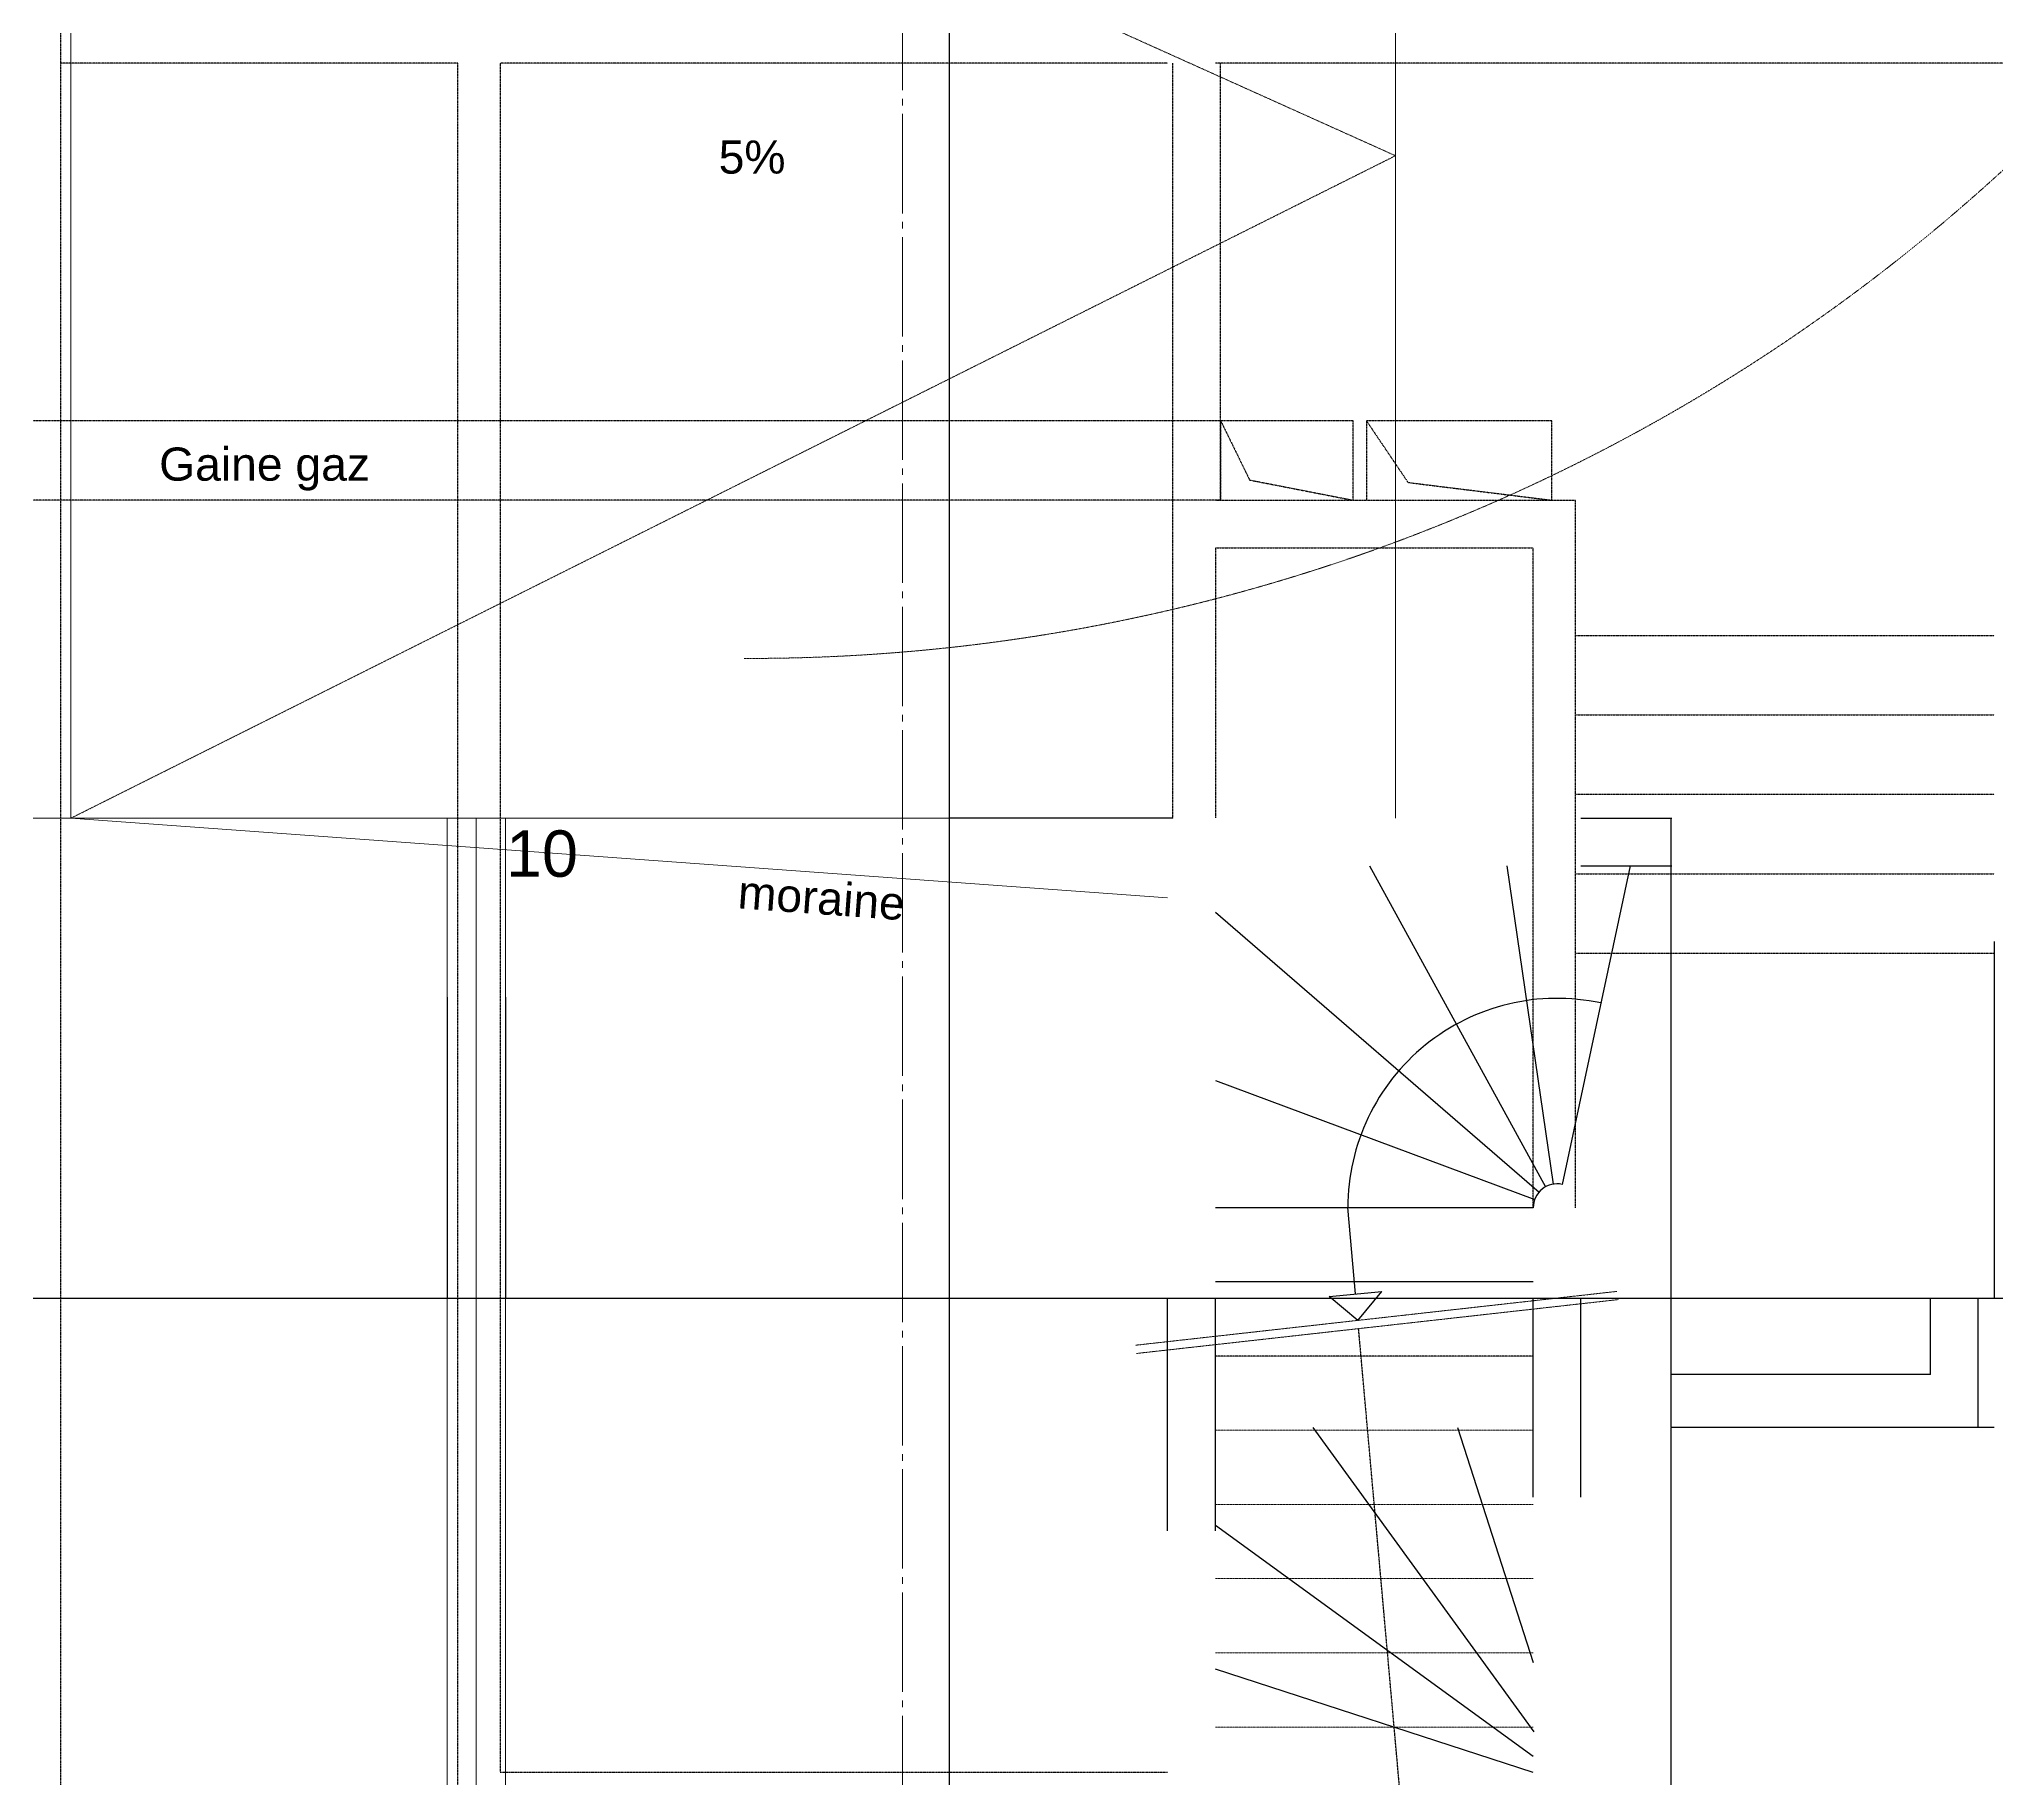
# Model space of a CAD drawing. Header units: centimetres. Extents: x 28113 to 82487, y -42944 to -12804.
# Drawn here: x 56754 to 57493, y -15767 to -15110 of the extents above; entities that cross this region are included whole.
import ezdxf

# ---------------------------------------------------------------- set-up
doc = ezdxf.new("R2010")
doc.units = ezdxf.units.CM
doc.header["$LTSCALE"] = 0.5
for name, pattern in [('Mixte 15', [0.93, 0.75, -0.065, 0.05, -0.065]), ('Pointillé 1', [0.09, 0.05, -0.04]), ('Pointillé 1_5', [0.125, 0.075, -0.05]), ('Pointillé 2', [0.165, 0.1, -0.065]), ('Pointillé 3', [0.25, 0.15, -0.1])]:
    doc.linetypes.add(name, pattern=pattern)
doc.layers.get('0').update_dxf_attribs({"linetype": 'CONTINUOUS'})
doc.layers.get('DEFPOINTS').update_dxf_attribs({"linetype": 'CONTINUOUS'})
for name, color, linetype in [('6 COMPL 2D', 7, 'CONTINUOUS'), ('6 Compl 2D 2 Détails', 7, 'CONTINUOUS'), ('6 Traits de Coupes', 7, 'CONTINUOUS'), ('8  TEXTES', 7, 'CONTINUOUS'), ('9  COTATIONS', 7, 'CONTINUOUS')]:
    doc.layers.add(name, color=color, linetype=linetype)
doc.styles.get("Standard").update_dxf_attribs({"font": 'arial.ttf'})
doc.styles.add('STYLE_GENERE_3', font='')
doc.styles.get('STYLE_GENERE_3').set_extended_font_data('Arial Occidental')
doc.dimstyles.new('STYLE_GENERE__2', dxfattribs={"dimtxt": 0.1, "dimasz": 0.095, "dimexe": 0.18, "dimexo": 0, "dimgap": 0.09, "dimtad": 1, "dimtih": 1, "dimtoh": 1, "dimdec": 0, "dimlfac": 100, "dimzin": 0, "dimdsep": 46, "dimtxsty": 'STYLE_GENERE_3', "dimblk": 'ARROWHEAD_7', "dimblk1": 'ARROWHEAD_7', "dimblk2": 'ARROWHEAD_7', "dimcen": 0.09, "dimclrd": 7, "dimclre": 7, "dimclrt": 256, "dimadec": 1, "dimazin": 0, "dimtfac": 1, "dimtdec": 4, "dimtmove": 0, "dimatfit": 3, "dimfxl": 1, "dimtolj": 1, "dimtzin": 0, "dimarcsym": 0})
doc.dimstyles.new('STYLE_GENERE__3', dxfattribs={"dimtxt": 0.1, "dimasz": 0.095, "dimexe": 0.18, "dimexo": 0, "dimgap": 0.09, "dimtad": 1, "dimtih": 1, "dimtoh": 1, "dimdec": 0, "dimlfac": 100, "dimzin": 0, "dimdsep": 46, "dimtxsty": 'STYLE_GENERE_3', "dimblk": 'ARROWHEAD_7', "dimblk1": 'ARROWHEAD_7', "dimblk2": 'ARROWHEAD_7', "dimcen": 0.09, "dimclrd": 7, "dimclre": 7, "dimclrt": 256, "dimadec": 1, "dimazin": 0, "dimtfac": 1, "dimtdec": 4, "dimtmove": 2, "dimatfit": 3, "dimfxl": 1, "dimtolj": 1, "dimtzin": 0, "dimarcsym": 0})
doc.dimstyles.new('STYLE_GENERE__4', dxfattribs={"dimtxt": 0.1, "dimasz": 0.095, "dimexe": 0.18, "dimexo": 0, "dimgap": 0.09, "dimtad": 1, "dimdec": 0, "dimlfac": 100, "dimzin": 0, "dimdsep": 46, "dimtxsty": 'STYLE_GENERE_3', "dimblk": 'ARROWHEAD_7', "dimblk1": 'ARROWHEAD_7', "dimblk2": 'ARROWHEAD_7', "dimcen": 0.09, "dimclrd": 7, "dimclre": 7, "dimclrt": 256, "dimadec": 1, "dimazin": 0, "dimtfac": 1, "dimtdec": 4, "dimtmove": 0, "dimatfit": 3, "dimfxl": 1, "dimtolj": 1, "dimtzin": 0, "dimarcsym": 0})

# ---------------------------------------------------------------- blocks, each defined once
blk = doc.blocks.new('Ligne_1074_2', base_point=(9.998, 5.1098))
at = {"layer": '6 Compl 2D 2 Détails', "linetype": 'Continuous'}
for p, q in [((9.9891, 5.2094), (9.96, 5.5353)), ((9.8895, 5.2005), (10.0887, 5.2183)), ((9.998, 5.1098), (9.8895, 5.2005)), ((9.998, 5.1098), (10.0887, 5.2183))]:
    blk.add_line(p, q, dxfattribs=at)
blk = doc.blocks.new('ARROWHEAD_7')
at = {"color": 0, "linetype": 'Continuous', "lineweight": 0}
for p, q in [((0, 0), (-1, 0)), ((-0.25, 0), (0.25, 0)), ((0, -0.25), (0, 0.25))]:
    blk.add_line(p, q, dxfattribs=at)
blk.add_circle((0, 0), 0.25, dxfattribs=at)
blk = doc.blocks.new('*D716')
at = {"layer": '9  COTATIONS', "color": 7, "linetype": 'Continuous', "lineweight": -2, "transparency": 16777216}
for p, q in [((57181.75, -15404.3), (57097.19, -15404.3)), ((57097.37, -15904.21), (57097.37, -15404.39)), ((57588.59, -15904.31), (57097.19, -15904.31))]:
    blk.add_line(p, q, dxfattribs=at)
at = {"layer": 'DEFPOINTS', "color": 0, "linetype": 'Continuous', "transparency": 16777216}
for p in [(57097.37, -15404.3), (57181.75, -15404.3), (57588.59, -15904.31)]:
    blk.add_point(p, dxfattribs=at)
at = {"layer": '9  COTATIONS', "color": 7, "linetype": 'Continuous', "lineweight": -2, "transparency": 16777216, "xscale": 0.095, "yscale": 0.095, "zscale": 0.095}
for p, rotation in [((57097.37, -15404.3), 90), ((57097.37, -15904.31), 270)]:
    blk.add_blockref('ARROWHEAD_7', p, dxfattribs=dict(at, rotation=rotation))
at = {"layer": '9  COTATIONS', "color": 194, "linetype": 'Continuous', "true_color": 0x50009f, "transparency": 16777216, "insert": (57097.23, -15654.3), "char_height": 0.1, "attachment_point": 5, "rotation": 90, "style": 'STYLE_GENERE_3'}
blk.add_mtext('\\A1;50001', dxfattribs=at)
blk = doc.blocks.new('*D717')
at = {"layer": '9  COTATIONS', "color": 7, "linetype": 'Continuous', "lineweight": -2, "transparency": 16777216}
for p, q in [((57265.75, -14904.31), (57097.19, -14904.31)), ((57097.37, -15404.2), (57097.37, -14904.4)), ((57181.75, -15404.3), (57097.19, -15404.3))]:
    blk.add_line(p, q, dxfattribs=at)
at = {"layer": 'DEFPOINTS', "color": 0, "linetype": 'Continuous', "transparency": 16777216}
for p in [(57097.37, -14904.31), (57265.75, -14904.31), (57181.75, -15404.3)]:
    blk.add_point(p, dxfattribs=at)
at = {"layer": '9  COTATIONS', "color": 7, "linetype": 'Continuous', "lineweight": -2, "transparency": 16777216, "xscale": 0.095, "yscale": 0.095, "zscale": 0.095}
for p, rotation in [((57097.37, -14904.31), 90), ((57097.37, -15404.3), 270)]:
    blk.add_blockref('ARROWHEAD_7', p, dxfattribs=dict(at, rotation=rotation))
at = {"layer": '9  COTATIONS', "color": 194, "linetype": 'Continuous', "true_color": 0x50009f, "transparency": 16777216, "insert": (57097.23, -15154.3), "char_height": 0.1, "attachment_point": 5, "rotation": 90, "style": 'STYLE_GENERE_3'}
blk.add_mtext('\\A1;49999', dxfattribs=at)
blk = doc.blocks.new('Plan de coupe_3_2', base_point=(8.1471, 25.664))
at = {"layer": '6 Traits de Coupes', "color": 142, "linetype": 'Mixte 15', "lineweight": 0, "true_color": 0x009de0}
blk.add_line((8.2792, 11.9878), (8.2792, 0.0532), dxfattribs=at)
blk = doc.blocks.new('*D650')
at = {"layer": '9  COTATIONS', "color": 7, "linetype": 'Continuous', "lineweight": -2, "transparency": 16777216}
for p, q in [((56662.75, -15471.81), (56662.75, -15585.67)), ((56907.75, -15471.81), (56907.75, -15585.67)), ((56662.85, -15585.49), (56907.66, -15585.49))]:
    blk.add_line(p, q, dxfattribs=at)
at = {"layer": 'DEFPOINTS', "color": 0, "linetype": 'Continuous', "transparency": 16777216}
for p in [(56662.75, -15471.81), (56907.75, -15471.81), (56907.75, -15585.49)]:
    blk.add_point(p, dxfattribs=at)
at = {"layer": '9  COTATIONS', "color": 7, "linetype": 'Continuous', "lineweight": -2, "transparency": 16777216, "xscale": 0.095, "yscale": 0.095, "zscale": 0.095, "rotation": 180}
blk.add_blockref('ARROWHEAD_7', (56662.75, -15585.49), dxfattribs=at)
at = {"layer": '9  COTATIONS', "color": 7, "linetype": 'Continuous', "lineweight": -2, "transparency": 16777216, "xscale": 0.095, "yscale": 0.095, "zscale": 0.095}
blk.add_blockref('ARROWHEAD_7', (56907.75, -15585.49), dxfattribs=at)
at = {"layer": '9  COTATIONS', "color": 194, "linetype": 'Continuous', "true_color": 0x50009f, "transparency": 16777216, "insert": (56785.25, -15585.35), "char_height": 0.1, "attachment_point": 5, "style": 'STYLE_GENERE_3'}
blk.add_mtext('\\A1;24500', dxfattribs=at)
blk = doc.blocks.new('*D651')
at = {"layer": '9  COTATIONS', "color": 7, "linetype": 'Continuous', "lineweight": -2, "transparency": 16777216}
for p, q in [((56907.75, -15471.81), (56907.75, -15585.67)), ((56929.75, -15471.81), (56929.75, -15585.67)), ((56907.85, -15585.49), (56929.66, -15585.49))]:
    blk.add_line(p, q, dxfattribs=at)
at = {"layer": 'DEFPOINTS', "color": 0, "linetype": 'Continuous', "transparency": 16777216}
for p in [(56907.75, -15471.81), (56929.75, -15471.81), (56929.75, -15585.49)]:
    blk.add_point(p, dxfattribs=at)
at = {"layer": '9  COTATIONS', "color": 7, "linetype": 'Continuous', "lineweight": -2, "transparency": 16777216, "xscale": 0.095, "yscale": 0.095, "zscale": 0.095, "rotation": 180}
blk.add_blockref('ARROWHEAD_7', (56907.75, -15585.49), dxfattribs=at)
at = {"layer": '9  COTATIONS', "color": 7, "linetype": 'Continuous', "lineweight": -2, "transparency": 16777216, "xscale": 0.095, "yscale": 0.095, "zscale": 0.095}
blk.add_blockref('ARROWHEAD_7', (56929.75, -15585.49), dxfattribs=at)
at = {"layer": '9  COTATIONS', "color": 194, "linetype": 'Continuous', "true_color": 0x50009f, "transparency": 16777216, "insert": (56918.75, -15585.35), "char_height": 0.1, "attachment_point": 5, "style": 'STYLE_GENERE_3'}
blk.add_mtext('\\A1;2200', dxfattribs=at)
blk = doc.blocks.new('*D652')
at = {"layer": '9  COTATIONS', "color": 7, "linetype": 'Continuous', "lineweight": -2, "transparency": 16777216}
for p, q in [((56929.75, -15471.81), (56929.75, -15585.67)), ((56929.85, -15585.49), (57179.65, -15585.49)), ((57179.75, -15673.31), (57179.75, -15585.31))]:
    blk.add_line(p, q, dxfattribs=at)
at = {"layer": 'DEFPOINTS', "color": 0, "linetype": 'Continuous', "transparency": 16777216}
for p in [(56929.75, -15471.81), (57179.75, -15585.49), (57179.75, -15673.31)]:
    blk.add_point(p, dxfattribs=at)
at = {"layer": '9  COTATIONS', "color": 7, "linetype": 'Continuous', "lineweight": -2, "transparency": 16777216, "xscale": 0.095, "yscale": 0.095, "zscale": 0.095, "rotation": 180}
blk.add_blockref('ARROWHEAD_7', (56929.75, -15585.49), dxfattribs=at)
at = {"layer": '9  COTATIONS', "color": 7, "linetype": 'Continuous', "lineweight": -2, "transparency": 16777216, "xscale": 0.095, "yscale": 0.095, "zscale": 0.095}
blk.add_blockref('ARROWHEAD_7', (57179.75, -15585.49), dxfattribs=at)
at = {"layer": '9  COTATIONS', "color": 194, "linetype": 'Continuous', "true_color": 0x50009f, "transparency": 16777216, "insert": (57054.75, -15585.35), "char_height": 0.1, "attachment_point": 5, "style": 'STYLE_GENERE_3'}
blk.add_mtext('\\A1;25000', dxfattribs=at)
blk = doc.blocks.new('*D653')
at = {"layer": '9  COTATIONS', "color": 7, "linetype": 'Continuous', "lineweight": -2, "transparency": 16777216}
for p, q in [((57179.75, -15673.31), (57179.75, -15585.31)), ((57179.84, -15585.49), (57197.65, -15585.49)), ((57197.75, -15673.31), (57197.75, -15585.31))]:
    blk.add_line(p, q, dxfattribs=at)
at = {"layer": 'DEFPOINTS', "color": 0, "linetype": 'Continuous', "transparency": 16777216}
for p in [(57197.75, -15585.49), (57179.75, -15673.31), (57197.75, -15673.31)]:
    blk.add_point(p, dxfattribs=at)
at = {"layer": '9  COTATIONS', "color": 7, "linetype": 'Continuous', "lineweight": -2, "transparency": 16777216, "xscale": 0.095, "yscale": 0.095, "zscale": 0.095, "rotation": 180}
blk.add_blockref('ARROWHEAD_7', (57179.75, -15585.49), dxfattribs=at)
at = {"layer": '9  COTATIONS', "color": 7, "linetype": 'Continuous', "lineweight": -2, "transparency": 16777216, "xscale": 0.095, "yscale": 0.095, "zscale": 0.095}
blk.add_blockref('ARROWHEAD_7', (57197.75, -15585.49), dxfattribs=at)
at = {"layer": '9  COTATIONS', "color": 194, "linetype": 'Continuous', "true_color": 0x50009f, "transparency": 16777216, "insert": (57188.75, -15585.35), "char_height": 0.1, "attachment_point": 5, "style": 'STYLE_GENERE_3'}
blk.add_mtext('\\A1;1800', dxfattribs=at)
blk = doc.blocks.new('*D654')
at = {"layer": '9  COTATIONS', "color": 7, "linetype": 'Continuous', "lineweight": -2, "transparency": 16777216}
for p, q in [((57197.75, -15673.31), (57197.75, -15585.31)), ((57197.84, -15585.49), (57317.66, -15585.49)), ((57317.75, -15660.5), (57317.75, -15585.31))]:
    blk.add_line(p, q, dxfattribs=at)
at = {"layer": 'DEFPOINTS', "color": 0, "linetype": 'Continuous', "transparency": 16777216}
for p in [(57317.75, -15585.49), (57317.75, -15660.5), (57197.75, -15673.31)]:
    blk.add_point(p, dxfattribs=at)
at = {"layer": '9  COTATIONS', "color": 7, "linetype": 'Continuous', "lineweight": -2, "transparency": 16777216, "xscale": 0.095, "yscale": 0.095, "zscale": 0.095, "rotation": 180}
blk.add_blockref('ARROWHEAD_7', (57197.75, -15585.49), dxfattribs=at)
at = {"layer": '9  COTATIONS', "color": 7, "linetype": 'Continuous', "lineweight": -2, "transparency": 16777216, "xscale": 0.095, "yscale": 0.095, "zscale": 0.095}
blk.add_blockref('ARROWHEAD_7', (57317.75, -15585.49), dxfattribs=at)
at = {"layer": '9  COTATIONS', "color": 194, "linetype": 'Continuous', "true_color": 0x50009f, "transparency": 16777216, "insert": (57257.75, -15585.35), "char_height": 0.1, "attachment_point": 5, "style": 'STYLE_GENERE_3'}
blk.add_mtext('\\A1;12000', dxfattribs=at)
blk = doc.blocks.new('*D655')
at = {"layer": '9  COTATIONS', "color": 7, "linetype": 'Continuous', "lineweight": -2, "transparency": 16777216}
for p, q in [((57317.75, -15660.5), (57317.75, -15585.31)), ((57317.85, -15585.49), (57335.66, -15585.49)), ((57335.75, -15660.5), (57335.75, -15585.31))]:
    blk.add_line(p, q, dxfattribs=at)
at = {"layer": 'DEFPOINTS', "color": 0, "linetype": 'Continuous', "transparency": 16777216}
for p in [(57335.75, -15585.49), (57317.75, -15660.5), (57335.75, -15660.5)]:
    blk.add_point(p, dxfattribs=at)
at = {"layer": '9  COTATIONS', "color": 7, "linetype": 'Continuous', "lineweight": -2, "transparency": 16777216, "xscale": 0.095, "yscale": 0.095, "zscale": 0.095, "rotation": 180}
blk.add_blockref('ARROWHEAD_7', (57317.75, -15585.49), dxfattribs=at)
at = {"layer": '9  COTATIONS', "color": 7, "linetype": 'Continuous', "lineweight": -2, "transparency": 16777216, "xscale": 0.095, "yscale": 0.095, "zscale": 0.095}
blk.add_blockref('ARROWHEAD_7', (57335.75, -15585.49), dxfattribs=at)
at = {"layer": '9  COTATIONS', "color": 194, "linetype": 'Continuous', "true_color": 0x50009f, "transparency": 16777216, "insert": (57326.75, -15585.35), "char_height": 0.1, "attachment_point": 5, "style": 'STYLE_GENERE_3'}
blk.add_mtext('\\A1;1800', dxfattribs=at)
blk = doc.blocks.new('*D656')
at = {"layer": '9  COTATIONS', "color": 7, "linetype": 'Continuous', "lineweight": -2, "transparency": 16777216}
for p, q in [((57335.75, -15660.5), (57335.75, -15585.31)), ((57335.85, -15585.49), (57467.66, -15585.49)), ((57467.75, -15614.3), (57467.75, -15585.31))]:
    blk.add_line(p, q, dxfattribs=at)
at = {"layer": 'DEFPOINTS', "color": 0, "linetype": 'Continuous', "transparency": 16777216}
for p in [(57467.75, -15585.49), (57467.75, -15614.3), (57335.75, -15660.5)]:
    blk.add_point(p, dxfattribs=at)
at = {"layer": '9  COTATIONS', "color": 7, "linetype": 'Continuous', "lineweight": -2, "transparency": 16777216, "xscale": 0.095, "yscale": 0.095, "zscale": 0.095, "rotation": 180}
blk.add_blockref('ARROWHEAD_7', (57335.75, -15585.49), dxfattribs=at)
at = {"layer": '9  COTATIONS', "color": 7, "linetype": 'Continuous', "lineweight": -2, "transparency": 16777216, "xscale": 0.095, "yscale": 0.095, "zscale": 0.095}
blk.add_blockref('ARROWHEAD_7', (57467.75, -15585.49), dxfattribs=at)
at = {"layer": '9  COTATIONS', "color": 194, "linetype": 'Continuous', "true_color": 0x50009f, "transparency": 16777216, "insert": (57401.75, -15585.35), "char_height": 0.1, "attachment_point": 5, "style": 'STYLE_GENERE_3'}
blk.add_mtext('\\A1;13200', dxfattribs=at)
blk = doc.blocks.new('*D657')
at = {"layer": '9  COTATIONS', "color": 7, "linetype": 'Continuous', "lineweight": -2, "transparency": 16777216}
for p, q in [((57467.75, -15614.3), (57467.75, -15585.31)), ((57467.85, -15585.49), (57485.66, -15585.49)), ((57485.75, -15634.3), (57485.75, -15585.31))]:
    blk.add_line(p, q, dxfattribs=at)
at = {"layer": 'DEFPOINTS', "color": 0, "linetype": 'Continuous', "transparency": 16777216}
for p in [(57485.75, -15585.49), (57467.75, -15614.3), (57485.75, -15634.3)]:
    blk.add_point(p, dxfattribs=at)
at = {"layer": '9  COTATIONS', "color": 7, "linetype": 'Continuous', "lineweight": -2, "transparency": 16777216, "xscale": 0.095, "yscale": 0.095, "zscale": 0.095, "rotation": 180}
blk.add_blockref('ARROWHEAD_7', (57467.75, -15585.49), dxfattribs=at)
at = {"layer": '9  COTATIONS', "color": 7, "linetype": 'Continuous', "lineweight": -2, "transparency": 16777216, "xscale": 0.095, "yscale": 0.095, "zscale": 0.095}
blk.add_blockref('ARROWHEAD_7', (57485.75, -15585.49), dxfattribs=at)
at = {"layer": '9  COTATIONS', "color": 194, "linetype": 'Continuous', "true_color": 0x50009f, "transparency": 16777216, "insert": (57476.75, -15585.35), "char_height": 0.1, "attachment_point": 5, "style": 'STYLE_GENERE_3'}
blk.add_mtext('\\A1;1800', dxfattribs=at)
blk = doc.blocks.new('*D658')
at = {"layer": '9  COTATIONS', "color": 7, "linetype": 'Continuous', "lineweight": -2, "transparency": 16777216}
for p, q in [((57491.75, -15450.8), (57491.75, -15585.67)), ((57485.75, -15634.3), (57485.75, -15585.31)), ((57485.85, -15585.49), (57491.66, -15585.49))]:
    blk.add_line(p, q, dxfattribs=at)
at = {"layer": 'DEFPOINTS', "color": 0, "linetype": 'Continuous', "transparency": 16777216}
for p in [(57491.75, -15450.8), (57491.75, -15585.49), (57485.75, -15634.3)]:
    blk.add_point(p, dxfattribs=at)
at = {"layer": '9  COTATIONS', "color": 7, "linetype": 'Continuous', "lineweight": -2, "transparency": 16777216, "xscale": 0.095, "yscale": 0.095, "zscale": 0.095, "rotation": 180}
blk.add_blockref('ARROWHEAD_7', (57485.75, -15585.49), dxfattribs=at)
at = {"layer": '9  COTATIONS', "color": 7, "linetype": 'Continuous', "lineweight": -2, "transparency": 16777216, "xscale": 0.095, "yscale": 0.095, "zscale": 0.095}
blk.add_blockref('ARROWHEAD_7', (57491.75, -15585.49), dxfattribs=at)
at = {"layer": '9  COTATIONS', "color": 194, "linetype": 'Continuous', "true_color": 0x50009f, "transparency": 16777216, "insert": (57488.75, -15585.35), "char_height": 0.1, "attachment_point": 5, "style": 'STYLE_GENERE_3'}
blk.add_mtext('\\A1;600', dxfattribs=at)
blk = doc.blocks.new('*D659')
at = {"layer": '9  COTATIONS', "color": 7, "linetype": 'Continuous', "lineweight": -2, "transparency": 16777216}
for p, q in [((57491.75, -15450.8), (57491.75, -15585.67)), ((57511.75, -15450.8), (57511.75, -15585.67)), ((57491.85, -15585.49), (57511.66, -15585.49))]:
    blk.add_line(p, q, dxfattribs=at)
at = {"layer": 'DEFPOINTS', "color": 0, "linetype": 'Continuous', "transparency": 16777216}
for p in [(57491.75, -15450.8), (57511.75, -15450.8), (57511.75, -15585.49)]:
    blk.add_point(p, dxfattribs=at)
at = {"layer": '9  COTATIONS', "color": 7, "linetype": 'Continuous', "lineweight": -2, "transparency": 16777216, "xscale": 0.095, "yscale": 0.095, "zscale": 0.095, "rotation": 180}
blk.add_blockref('ARROWHEAD_7', (57491.75, -15585.49), dxfattribs=at)
at = {"layer": '9  COTATIONS', "color": 7, "linetype": 'Continuous', "lineweight": -2, "transparency": 16777216, "xscale": 0.095, "yscale": 0.095, "zscale": 0.095}
blk.add_blockref('ARROWHEAD_7', (57511.75, -15585.49), dxfattribs=at)
at = {"layer": '9  COTATIONS', "color": 194, "linetype": 'Continuous', "true_color": 0x50009f, "transparency": 16777216, "insert": (57501.75, -15585.35), "char_height": 0.1, "attachment_point": 5, "style": 'STYLE_GENERE_3'}
blk.add_mtext('\\A1;2000', dxfattribs=at)
blk = doc.blocks.new('*D669')
at = {"layer": '9  COTATIONS', "color": 7, "linetype": 'Continuous', "lineweight": -2, "transparency": 16777216}
for p, q in [((57491.75, -15634.3), (57369.67, -15634.3)), ((57369.85, -15904.21), (57369.85, -15634.39)), ((57588.59, -15904.31), (57369.67, -15904.31))]:
    blk.add_line(p, q, dxfattribs=at)
at = {"layer": 'DEFPOINTS', "color": 0, "linetype": 'Continuous', "transparency": 16777216}
for p in [(57369.85, -15634.3), (57491.75, -15634.3), (57588.59, -15904.31)]:
    blk.add_point(p, dxfattribs=at)
at = {"layer": '9  COTATIONS', "color": 7, "linetype": 'Continuous', "lineweight": -2, "transparency": 16777216, "xscale": 0.095, "yscale": 0.095, "zscale": 0.095}
for p, rotation in [((57369.85, -15634.3), 90), ((57369.85, -15904.31), 270)]:
    blk.add_blockref('ARROWHEAD_7', p, dxfattribs=dict(at, rotation=rotation))
at = {"layer": '9  COTATIONS', "color": 194, "linetype": 'Continuous', "true_color": 0x50009f, "transparency": 16777216, "insert": (57369.71, -15769.3), "char_height": 0.1, "attachment_point": 5, "rotation": 90, "style": 'STYLE_GENERE_3'}
blk.add_mtext('\\A1;27001', dxfattribs=at)
blk = doc.blocks.new('*D670')
at = {"layer": '9  COTATIONS', "color": 7, "linetype": 'Continuous', "lineweight": -2, "transparency": 16777216}
for p, q in [((57467.75, -15614.3), (57369.67, -15614.3)), ((57369.85, -15634.2), (57369.85, -15614.39)), ((57491.75, -15634.3), (57369.67, -15634.3))]:
    blk.add_line(p, q, dxfattribs=at)
at = {"layer": 'DEFPOINTS', "color": 0, "linetype": 'Continuous', "transparency": 16777216}
for p in [(57369.85, -15614.3), (57467.75, -15614.3), (57491.75, -15634.3)]:
    blk.add_point(p, dxfattribs=at)
at = {"layer": '9  COTATIONS', "color": 7, "linetype": 'Continuous', "lineweight": -2, "transparency": 16777216, "xscale": 0.095, "yscale": 0.095, "zscale": 0.095}
for p, rotation in [((57369.85, -15614.3), 90), ((57369.85, -15634.3), 270)]:
    blk.add_blockref('ARROWHEAD_7', p, dxfattribs=dict(at, rotation=rotation))
at = {"layer": '9  COTATIONS', "color": 194, "linetype": 'Continuous', "true_color": 0x50009f, "transparency": 16777216, "insert": (57369.71, -15624.3), "char_height": 0.1, "attachment_point": 5, "rotation": 90, "style": 'STYLE_GENERE_3'}
blk.add_mtext('\\A1;2000', dxfattribs=at)
blk = doc.blocks.new('*D671')
at = {"layer": '9  COTATIONS', "color": 7, "linetype": 'Continuous', "lineweight": -2, "transparency": 16777216}
for p, q in [((57335.75, -15422.31), (57370.03, -15422.31)), ((57369.85, -15614.2), (57369.85, -15422.4)), ((57467.75, -15614.3), (57369.67, -15614.3))]:
    blk.add_line(p, q, dxfattribs=at)
at = {"layer": 'DEFPOINTS', "color": 0, "linetype": 'Continuous', "transparency": 16777216}
for p in [(57335.75, -15422.31), (57369.85, -15422.31), (57467.75, -15614.3)]:
    blk.add_point(p, dxfattribs=at)
at = {"layer": '9  COTATIONS', "color": 7, "linetype": 'Continuous', "lineweight": -2, "transparency": 16777216, "xscale": 0.095, "yscale": 0.095, "zscale": 0.095}
for p, rotation in [((57369.85, -15422.31), 90), ((57369.85, -15614.3), 270)]:
    blk.add_blockref('ARROWHEAD_7', p, dxfattribs=dict(at, rotation=rotation))
at = {"layer": '9  COTATIONS', "color": 194, "linetype": 'Continuous', "true_color": 0x50009f, "transparency": 16777216, "insert": (57369.71, -15518.3), "char_height": 0.1, "attachment_point": 5, "rotation": 90, "style": 'STYLE_GENERE_3'}
blk.add_mtext('\\A1;19199', dxfattribs=at)
blk = doc.blocks.new('*D672')
at = {"layer": '9  COTATIONS', "color": 7, "linetype": 'Continuous', "lineweight": -2, "transparency": 16777216}
for p, q in [((57335.75, -15404.31), (57370.03, -15404.31)), ((57369.85, -15422.21), (57369.85, -15404.4)), ((57335.75, -15422.31), (57370.03, -15422.31))]:
    blk.add_line(p, q, dxfattribs=at)
at = {"layer": 'DEFPOINTS', "color": 0, "linetype": 'Continuous', "transparency": 16777216}
for p in [(57335.75, -15404.31), (57369.85, -15404.31), (57335.75, -15422.31)]:
    blk.add_point(p, dxfattribs=at)
at = {"layer": '9  COTATIONS', "color": 7, "linetype": 'Continuous', "lineweight": -2, "transparency": 16777216, "xscale": 0.095, "yscale": 0.095, "zscale": 0.095}
for p, rotation in [((57369.85, -15404.31), 90), ((57369.85, -15422.31), 270)]:
    blk.add_blockref('ARROWHEAD_7', p, dxfattribs=dict(at, rotation=rotation))
at = {"layer": '9  COTATIONS', "color": 194, "linetype": 'Continuous', "true_color": 0x50009f, "transparency": 16777216, "insert": (57369.71, -15413.31), "char_height": 0.1, "attachment_point": 5, "rotation": 90, "style": 'STYLE_GENERE_3'}
blk.add_mtext('\\A1;1800', dxfattribs=at)
blk = doc.blocks.new('*D674')
at = {"layer": '9  COTATIONS', "color": 7, "linetype": 'Continuous', "lineweight": -2, "transparency": 16777216}
for p, q in [((57948.75, -15716.81), (57948.75, -15877.55)), ((57485.75, -15779.3), (57485.75, -15877.55)), ((57485.85, -15877.37), (57948.66, -15877.37))]:
    blk.add_line(p, q, dxfattribs=at)
at = {"layer": 'DEFPOINTS', "color": 0, "linetype": 'Continuous', "transparency": 16777216}
for p in [(57948.75, -15716.81), (57485.75, -15779.3), (57948.75, -15877.37)]:
    blk.add_point(p, dxfattribs=at)
at = {"layer": '9  COTATIONS', "color": 7, "linetype": 'Continuous', "lineweight": -2, "transparency": 16777216, "xscale": 0.095, "yscale": 0.095, "zscale": 0.095, "rotation": 180}
blk.add_blockref('ARROWHEAD_7', (57485.75, -15877.37), dxfattribs=at)
at = {"layer": '9  COTATIONS', "color": 7, "linetype": 'Continuous', "lineweight": -2, "transparency": 16777216, "xscale": 0.095, "yscale": 0.095, "zscale": 0.095}
blk.add_blockref('ARROWHEAD_7', (57948.75, -15877.37), dxfattribs=at)
at = {"layer": '9  COTATIONS', "color": 194, "linetype": 'Continuous', "true_color": 0x50009f, "transparency": 16777216, "insert": (57717.25, -15877.23), "char_height": 0.1, "attachment_point": 5, "style": 'STYLE_GENERE_3'}
blk.add_mtext('\\A1;46300', dxfattribs=at)

msp = doc.modelspace()

# ---------------------------------------------------------------- linework, layer by layer
at = {"layer": '6 COMPL 2D', "linetype": 'Pointillé 1_5'}
for p, q in [((56761.751, -14904.3), (56761.751, -15904.302)), ((56911.749, -15119.303), (56761.751, -15119.303)), ((56911.749, -15904.313), (56911.749, -15119.305)), ((57179.751, -15119.303), (56927.749, -15119.303)), ((56927.749, -15119.305), (56927.749, -15764.305)), ((57181.751, -15404.3), (57181.751, -15119.303)), ((57686.751, -15119.303), (57197.751, -15119.303)), ((57199.749, -15284.303), (57199.749, -15119.303)), ((57197.751, -15284.303), (57333.751, -15284.303)), ((57333.751, -15551.3), (57333.751, -15284.303)), ((57197.751, -15302.303), (57197.751, -15404.3)), ((57197.751, -15302.303), (57317.751, -15302.303)), ((57317.751, -15551.3), (57317.751, -15302.303)), ((57333.751, -15335.303), (57491.751, -15335.303)), ((57333.751, -15365.303), (57491.751, -15365.303)), ((57333.751, -15395.303), (57491.751, -15395.303)), ((57333.751, -15425.301), (57491.751, -15425.301)), ((57333.751, -15455.303), (57491.751, -15455.303)), ((56927.749, -15764.305), (57179.749, -15764.305))]:
    msp.add_line(p, q, dxfattribs=at)
at = {"layer": '6 COMPL 2D', "linetype": 'Pointillé 2'}
for p, q in [((57199.749, -15254.303), (56350.448, -15254.303)), ((57199.749, -15284.303), (56376.906, -15284.303))]:
    msp.add_line(p, q, dxfattribs=at)
at = {"layer": '6 COMPL 2D', "linetype": 'Pointillé 1'}
for p, q in [((57249.751, -15254.303), (57199.749, -15254.303)), ((57199.749, -15254.303), (57199.749, -15284.303)), ((57199.749, -15254.303), (57210.687, -15276.678)), ((57249.751, -15284.303), (57249.751, -15254.303)), ((57324.751, -15254.303), (57254.751, -15254.303)), ((57254.751, -15254.303), (57254.751, -15284.303)), ((57254.751, -15254.303), (57270.493, -15277.607)), ((57324.751, -15284.303), (57324.751, -15254.303)), ((57210.687, -15276.678), (57249.751, -15284.303)), ((57270.493, -15277.607), (57324.751, -15284.303))]:
    msp.add_line(p, q, dxfattribs=at)
at = {"layer": '6 COMPL 2D', "color": 194, "linetype": 'Continuous', "lineweight": 0, "true_color": 0x50009f}
msp.add_line((57179.751, -15434.398), (56765.751, -15404.3), dxfattribs=at)
at = {"layer": '6 COMPL 2D', "color": 18, "linetype": 'Continuous', "lineweight": 0}
for p, q in [((56907.751, -15904.3), (56907.751, -15404.3)), ((56929.751, -15904.3), (56929.751, -15404.3))]:
    msp.add_line(p, q, dxfattribs=at)
at = {"layer": '6 COMPL 2D', "color": 194, "linetype": 'Pointillé 1_5', "lineweight": 0, "true_color": 0x50009f}
for p, q in [((57349.325, -15582.903), (57167.483, -15603.233)), ((57350, -15585.975), (57168.045, -15606.319))]:
    msp.add_line(p, q, dxfattribs=at)
at = {"layer": '6 COMPL 2D', "linetype": 'Continuous'}
msp.add_line((57317.751, -15764.427), (57197.751, -15725.425), dxfattribs=at)
at = {"layer": '6 COMPL 2D', "color": 194, "linetype": 'Pointillé 3', "lineweight": 0, "true_color": 0x50009f}
for centre, start, end in [((57021.767, -14644.017), 269.848894, 0), ((58057.073, -14655.911), 180, 270.151106)]:
    msp.add_arc(centre, 700, start, end, dxfattribs=at)
at = {"layer": '6 Compl 2D 2 Détails', "color": 194, "linetype": 'Continuous', "lineweight": 0, "true_color": 0x50009f}
for p, q in [((56765.751, -14904.3), (56765.751, -15404.3)), ((57265.751, -14904.3), (57265.751, -15404.3))]:
    msp.add_line(p, q, dxfattribs=at)
at = {"layer": '6 Compl 2D 2 Détails', "color": 194, "linetype": 'Pointillé 3', "lineweight": 0, "true_color": 0x50009f}
for p in [(56765.751, -14929.3), (56765.751, -15404.3)]:
    msp.add_line(p, (57265.751, -15154.3), dxfattribs=at)
at = {"layer": '6 Compl 2D 2 Détails', "color": 18, "linetype": 'Continuous', "lineweight": 0}
for p, q in [((57179.751, -15404.31), (56390.751, -15404.31)), ((56918.751, -15904.3), (56918.751, -15404.3))]:
    msp.add_line(p, q, dxfattribs=at)
at = {"layer": '6 Compl 2D 2 Détails', "linetype": 'Continuous'}
for p, q in [((57255.99, -15422.3), (57322.422, -15543.409)), ((57325.447, -15542.395), (57307.86, -15422.3)), ((57354.367, -15422.31), (57328.635, -15542.499)), ((57197.751, -15439.798), (57319.942, -15545.414)), ((57197.751, -15503.265), (57318.316, -15548.159)), ((57317.751, -15551.3), (57197.751, -15551.31)), ((57317.751, -15579.3), (57197.751, -15579.31)), ((57318.058, -15749.075), (57234.676, -15634.3)), ((57289.113, -15634.31), (57317.751, -15722.9)), ((57317.751, -15758.402), (57197.751, -15671.201))]:
    msp.add_line(p, q, dxfattribs=at)
at = {"layer": '6 Compl 2D 2 Détails', "linetype": 'Pointillé 1_5'}
for p, q in [((57267.751, -15775.31), (57251.827, -15596.951)), ((57317.751, -15607.3), (57197.751, -15607.31))]:
    msp.add_line(p, q, dxfattribs=at)
at = {"layer": '6 Compl 2D 2 Détails', "color": 251, "linetype": 'Pointillé 1_5', "lineweight": 0, "true_color": 0x515151}
for p, q in [((57317.751, -15635.3), (57197.751, -15635.31)), ((57317.751, -15663.3), (57197.751, -15663.31)), ((57317.751, -15691.3), (57197.751, -15691.31)), ((57317.751, -15719.3), (57197.751, -15719.31)), ((57317.751, -15747.3), (57197.751, -15747.31))]:
    msp.add_line(p, q, dxfattribs=at)
at = {"layer": '6 Compl 2D 2 Détails', "linetype": 'Continuous'}
for radius, end in [(79, 179.991698), (9, 180)]:
    msp.add_arc((57326.751, -15551.3), radius, 77.915798, end, dxfattribs=at)

# ---------------------------------------------------------------- block references
at = {"layer": '6 Compl 2D 2 Détails', "linetype": 'Continuous', "xscale": 100, "yscale": 100, "zscale": 100}
msp.add_blockref('Ligne_1074_2', (57251.549, -15593.834), dxfattribs=at)
at = {"layer": '6 Traits de Coupes', "color": 142, "lineweight": 0, "true_color": 0x009de0, "xscale": 100, "yscale": 100, "zscale": 100}
msp.add_blockref('Plan de coupe_3_2', (57066.456, -13538.416), dxfattribs=at)

# ---------------------------------------------------------------- texts
at = {"layer": '8  TEXTES', "linetype": 'Continuous', "attachment_point": 7}
for s, insert, char_height in [('{5%}', (57010.263, -15161.222), 12.5), ('{Gaine gaz}', (56799.046, -15280.701), 12.5), ('{10}', (56929.961, -15426.667), 17.5)]:
    msp.add_mtext(s, dxfattribs=dict(at, insert=insert, char_height=char_height))
at = {"layer": '8  TEXTES', "linetype": 'Continuous', "insert": (57017.162, -15438.459), "char_height": 12.5, "attachment_point": 7, "rotation": 355.841792}
msp.add_mtext('{moraine}', dxfattribs=at)

# ---------------------------------------------------------------- dimensions: what is measured, and where the dimension line sits
at = {"layer": '9  COTATIONS', "linetype": 'Continuous'}
for base, p1, p2, picture, middle in [((57097.371, -14904.306), (57181.751, -15404.3), (57265.751, -14904.306), '*D717', (57097.231, -15154.303)), ((57097.371, -15404.3), (57588.594, -15904.309), (57181.751, -15404.3), '*D716', (57097.231, -15654.304)), ((57369.848, -15404.31), (57335.75, -15422.31), (57335.75, -15404.31), '*D672', (57369.708, -15413.31)), ((57369.848, -15422.31), (57467.751, -15614.3), (57335.75, -15422.31), '*D671', (57369.708, -15518.305)), ((57369.848, -15614.3), (57491.751, -15634.3), (57467.751, -15614.3), '*D670', (57369.708, -15624.3)), ((57369.848, -15634.3), (57588.594, -15904.309), (57491.751, -15634.3), '*D669', (57369.708, -15769.304))]:
    dim = msp.add_linear_dim(base=base, p1=p1, p2=p2, angle=90, dimstyle='STYLE_GENERE__4', dxfattribs=at)
    dim.commit()
    dim.dimension.update_dxf_attribs({"geometry": picture, "text_midpoint": middle})
for base, p1, p2, dimstyle, picture, middle in [((57491.751, -15585.491), (57485.751, -15634.3), (57491.751, -15450.801), 'STYLE_GENERE__2', '*D658', (57488.751, -15585.351)), ((57511.751, -15585.491), (57491.751, -15450.801), (57511.751, -15450.801), 'STYLE_GENERE__2', '*D659', (57501.751, -15585.351)), ((56907.751, -15585.491), (56662.751, -15471.808), (56907.751, -15471.808), 'STYLE_GENERE__2', '*D650', (56785.251, -15585.351)), ((56929.751, -15585.491), (56907.751, -15471.808), (56929.751, -15471.808), 'STYLE_GENERE__2', '*D651', (56918.751, -15585.351)), ((57179.749, -15585.491), (56929.751, -15471.808), (57179.749, -15673.311), 'STYLE_GENERE__2', '*D652', (57054.75, -15585.351)), ((57197.749, -15585.491), (57179.749, -15673.311), (57197.749, -15673.311), 'STYLE_GENERE__2', '*D653', (57188.749, -15585.351)), ((57317.751, -15585.491), (57197.749, -15673.311), (57317.751, -15660.505), 'STYLE_GENERE__3', '*D654', (57257.75, -15585.351)), ((57335.751, -15585.491), (57317.751, -15660.505), (57335.751, -15660.505), 'STYLE_GENERE__2', '*D655', (57326.751, -15585.351)), ((57467.751, -15585.491), (57335.751, -15660.505), (57467.751, -15614.3), 'STYLE_GENERE__2', '*D656', (57401.751, -15585.351)), ((57485.751, -15585.491), (57467.751, -15614.3), (57485.751, -15634.3), 'STYLE_GENERE__2', '*D657', (57476.751, -15585.351)), ((57948.75, -15877.366), (57485.751, -15779.305), (57948.75, -15716.807), 'STYLE_GENERE__2', '*D674', (57717.251, -15877.226))]:
    dim = msp.add_linear_dim(base=base, p1=p1, p2=p2, dimstyle=dimstyle, dxfattribs=at)
    dim.commit()
    dim.dimension.update_dxf_attribs({"geometry": picture, "text_midpoint": middle})

doc.saveas('drawing.dxf')
